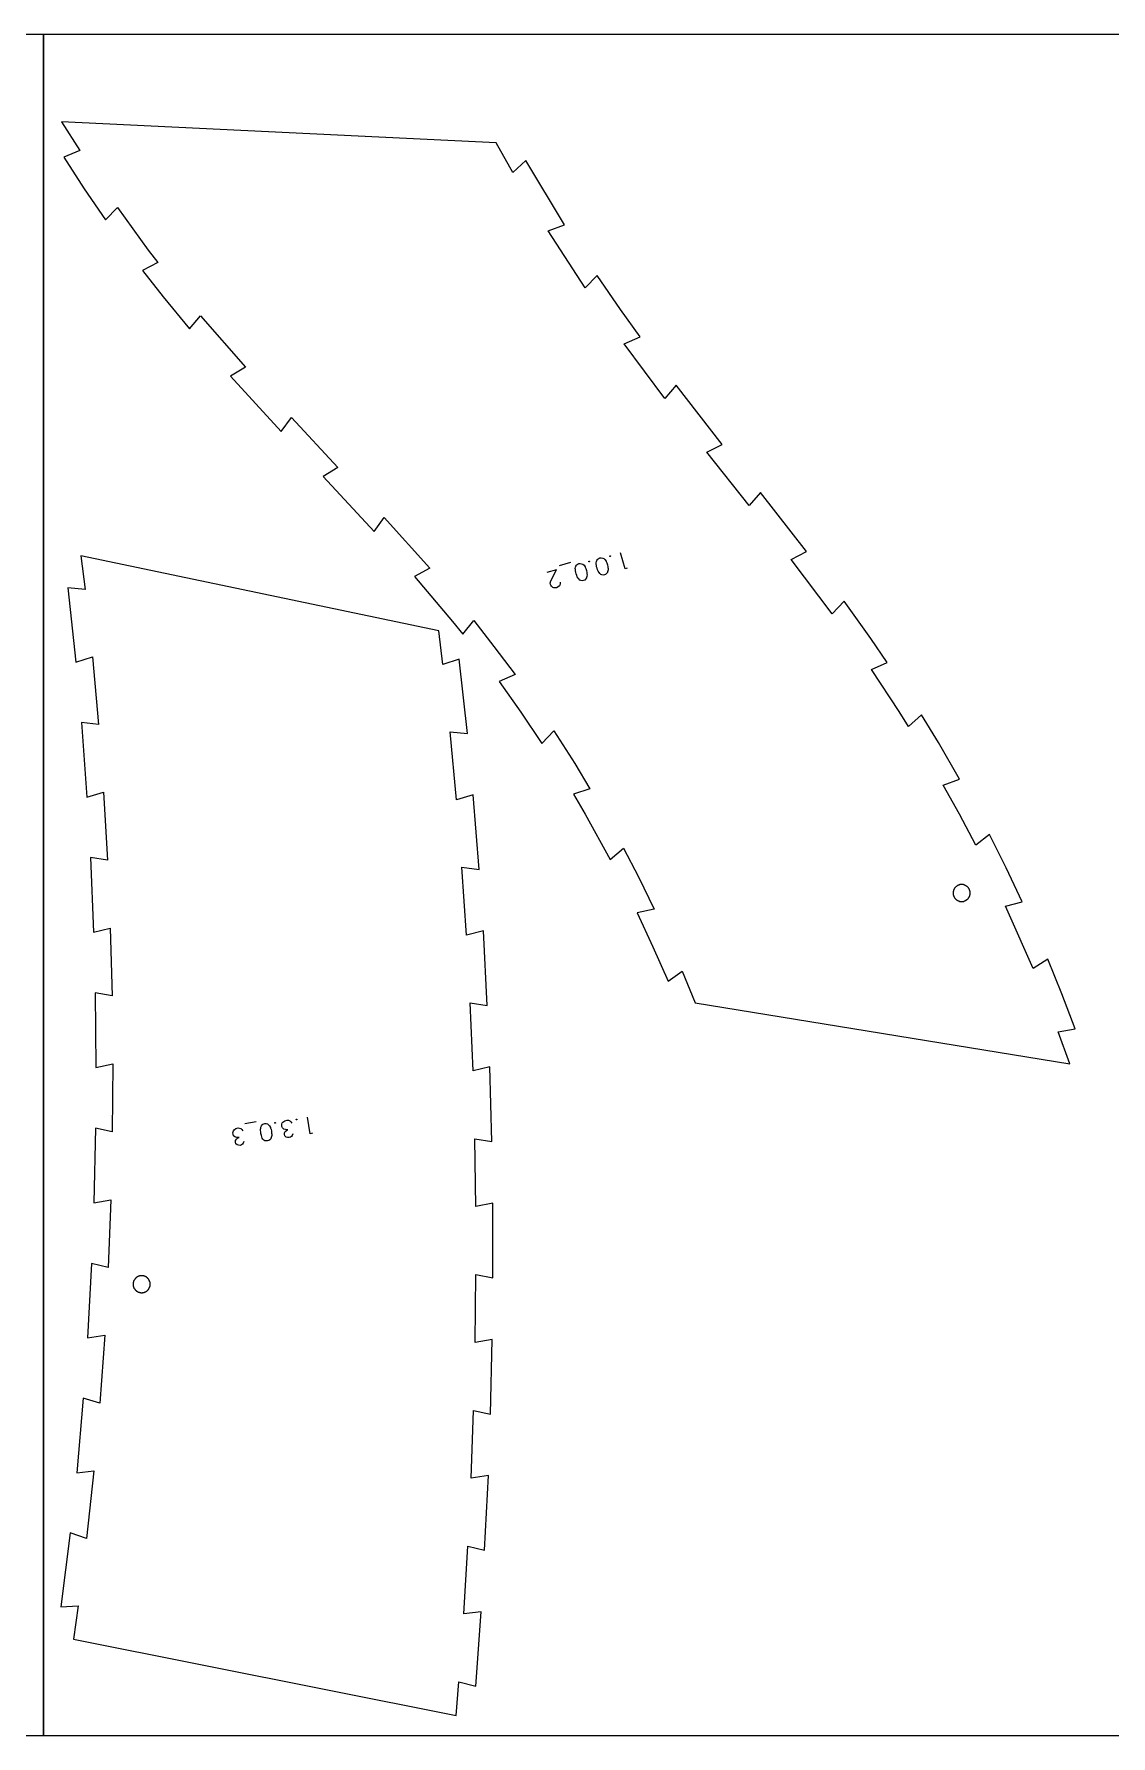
# Model space of a CAD drawing. Header units: millimetres. Extents: x 0 to 7991, y -7000 to -6000.
# Drawn here: x 2795 to 3427, y -7000 to -6000 of the extents above; entities that cross this region are included whole.
import ezdxf

# ---------------------------------------------------------------- set-up
doc = ezdxf.new("R2010")
doc.units = ezdxf.units.MM
doc.header["$MEASUREMENT"] = 0
for name, color, linetype, true_color in [('Default', 18, 'Continuous', 0x000000), ('nest$l_engrave_text', 5, 'Continuous', 0x0000ff), ('nest$l_inner_cut', 3, 'Continuous', 0x00ff00), ('nest$l_outer_cut', 1, 'Continuous', 0xff0000)]:
    doc.layers.add(name, color=color, linetype=linetype, true_color=true_color)

msp = doc.modelspace()

# ---------------------------------------------------------------- linework, layer by layer
at = {"layer": 'Default'}
for points in [[(2100, -7000), (2100, -6000), (2800, -6000), (2800, -7000)], [(2800, -7000), (2800, -6000), (3500, -6000), (3500, -7000)]]:
    msp.add_lwpolyline(points, close=True, dxfattribs=at)
at = {"layer": 'nest$l_engrave_text'}
for points in [[(3120.6, -6310.2), (3120.4, -6310.2), (3120.3, -6310.1), (3120.3, -6309.9), (3120.4, -6309.8), (3120.6, -6309.8), (3120.7, -6309.9), (3120.7, -6310.1)], [(3128.5, -6307.9), (3129.1, -6308.2), (3129.8, -6308.8), (3130.4, -6309.7), (3130.4, -6309.8), (3130.5, -6310), (3130.6, -6310.3), (3130.8, -6310.7), (3131.2, -6311.8), (3131.4, -6313.1), (3131.5, -6313.6), (3131.6, -6313.9), (3131.6, -6314.2), (3131.6, -6314.3), (3131.6, -6314.9), (3131.5, -6315.5), (3131.3, -6316), (3131.2, -6316.3), (3130.7, -6317), (3130.2, -6317.5), (3129.6, -6317.8), (3128.7, -6317.9), (3128, -6317.8), (3127.4, -6317.5), (3126.7, -6316.9), (3126.3, -6316.4), (3125.8, -6315.6), (3125.5, -6314.9), (3125.2, -6313.9), (3124.9, -6313), (3124.8, -6312.2), (3124.7, -6311.3), (3124.7, -6310.7), (3124.8, -6310), (3125.1, -6309.3), (3125.4, -6308.8), (3125.8, -6308.3), (3126.3, -6308), (3126.8, -6307.8), (3127.6, -6307.7)], [(3132.9, -6306.9), (3132.7, -6306.9), (3132.6, -6306.8), (3132.6, -6306.6), (3132.8, -6306.5), (3132.9, -6306.5), (3133.1, -6306.6), (3133, -6306.8)], [(3116.1, -6311.2), (3116.8, -6311.5), (3117.5, -6312.1), (3118.1, -6313), (3118.1, -6313.1), (3118.2, -6313.3), (3118.3, -6313.6), (3118.5, -6314), (3118.9, -6315.2), (3119.1, -6316.4), (3119.2, -6316.9), (3119.2, -6317.2), (3119.3, -6317.5), (3119.3, -6317.6), (3119.2, -6318.8), (3119, -6319.3), (3118.9, -6319.6), (3118.4, -6320.3), (3117.9, -6320.8), (3117.2, -6321.1), (3116.4, -6321.2), (3115.6, -6321.1), (3115, -6320.8), (3114.4, -6320.2), (3114, -6319.7), (3113.5, -6318.9), (3113.2, -6318.2), (3112.9, -6317.2), (3112.6, -6316.3), (3112.5, -6315.5), (3112.4, -6314.6), (3112.3, -6314), (3112.5, -6313.3), (3112.7, -6312.6), (3113.1, -6312.1), (3113.4, -6311.6), (3114, -6311.3), (3114.5, -6311.1), (3115.3, -6311)], [(2936.1, -6640), (2935.9, -6639.9), (2935.8, -6639.8), (2935.9, -6639.6), (2936, -6639.5), (2936.2, -6639.6), (2936.3, -6639.7), (2936.3, -6639.9)], [(2948.7, -6638), (2948.6, -6637.9), (2948.5, -6637.8), (2948.5, -6637.6), (2948.7, -6637.5), (2948.8, -6637.6), (2948.9, -6637.7), (2948.9, -6637.9)], [(2931.6, -6640.4), (2932.2, -6640.9), (2932.8, -6641.5), (2933.3, -6642.5), (2933.4, -6642.6), (2933.4, -6642.8), (2933.5, -6643.1), (2933.7, -6643.5), (2933.9, -6644.7), (2934, -6645.9), (2934.1, -6646.4), (2934.1, -6646.8), (2934.1, -6647.1), (2934.1, -6647.2), (2933.8, -6648.4), (2933.6, -6648.9), (2933.5, -6649.2), (2932.9, -6649.8), (2932.3, -6650.2), (2931.7, -6650.4), (2930.8, -6650.4), (2930.1, -6650.3), (2929.5, -6649.9), (2928.9, -6649.3), (2928.5, -6648.7), (2928.2, -6647.9), (2928, -6647.2), (2927.7, -6646.1), (2927.6, -6645.1), (2927.5, -6644.3), (2927.5, -6643.5), (2927.6, -6642.9), (2927.7, -6642.2), (2928.1, -6641.5), (2928.5, -6641), (2928.9, -6640.6), (2929.4, -6640.3), (2930, -6640.2), (2930.8, -6640.2)]]:
    msp.add_lwpolyline(points, close=True, dxfattribs=at)
for points in [[(3142.9, -6313.9), (3141.6, -6314.2), (3139, -6304.8)], [(3103.5, -6322), (3103.5, -6322.4), (3103.4, -6323.2), (3103.3, -6323.7), (3103, -6324.2), (3102.3, -6324.9), (3101.4, -6325.3), (3100.9, -6325.4), (3100.3, -6325.4), (3099.8, -6325.3), (3099.2, -6325.1), (3098.4, -6324.4), (3098, -6323.9), (3097.8, -6323.5), (3097.7, -6322.5), (3097.8, -6322.2), (3097.8, -6322), (3097.9, -6321.6), (3101.3, -6314.9), (3095.7, -6316.4)], [(3109.5, -6310.6), (3102.9, -6312.4)], [(2925, -6639.2), (2918.3, -6640.3)], [(2946.5, -6646.2), (2946.1, -6647.1), (2945.7, -6647.7), (2945.1, -6648.1), (2944.3, -6648.4), (2943.3, -6648.4), (2942.5, -6648.1), (2941.8, -6647.4), (2941.5, -6646.6), (2941.5, -6645.7), (2942, -6644.8), (2942.7, -6644.3), (2943.6, -6643.9), (2942.2, -6643.7), (2941.1, -6643.4), (2940.4, -6642.7), (2940.1, -6641.9), (2940, -6641.1), (2940.1, -6640.5), (2940.3, -6639.8), (2940.7, -6639.3), (2941.7, -6638.6), (2943.1, -6638.2), (2943.9, -6638.2), (2944.7, -6638.6), (2945.3, -6639.1), (2945.9, -6639.9)], [(2958, -6645.9), (2956.6, -6646.2), (2955, -6636.5)], [(2917.8, -6650.7), (2917.4, -6651.6), (2917, -6652.2), (2916.4, -6652.7), (2915.6, -6653), (2914.6, -6652.9), (2913.8, -6652.6), (2913.1, -6652), (2912.8, -6651.1), (2912.9, -6650.2), (2913.3, -6649.4), (2914, -6648.8), (2914.9, -6648.4), (2913.5, -6648.3), (2912.4, -6647.9), (2911.7, -6647.3), (2911.4, -6646.4), (2911.3, -6645.7), (2911.4, -6645), (2911.6, -6644.4), (2912, -6643.9), (2913, -6643.1), (2914.4, -6642.7), (2915.2, -6642.8), (2916, -6643.1), (2916.6, -6643.7), (2917.2, -6644.5)]]:
    msp.add_lwpolyline(points, dxfattribs=at)
at = {"layer": 'nest$l_inner_cut'}
for points in [[(3334.4, -6506), (3334.5, -6506.2), (3334.5, -6506.4), (3334.6, -6506.5), (3334.6, -6506.7), (3334.7, -6506.8), (3334.8, -6507), (3334.9, -6507.1), (3335, -6507.3), (3335, -6507.4), (3335.1, -6507.6), (3335.2, -6507.7), (3335.4, -6507.9), (3335.5, -6508), (3335.6, -6508.1), (3335.7, -6508.3), (3335.8, -6508.4), (3336, -6508.5), (3336.1, -6508.6), (3336.2, -6508.7), (3336.4, -6508.8), (3336.5, -6508.9), (3336.7, -6509), (3336.8, -6509.1), (3337, -6509.2), (3337.1, -6509.2), (3337.3, -6509.3), (3337.4, -6509.4), (3337.6, -6509.4), (3337.8, -6509.5), (3337.9, -6509.5), (3338.1, -6509.6), (3338.3, -6509.6), (3338.4, -6509.7), (3338.6, -6509.7), (3338.8, -6509.7), (3339, -6509.7), (3339.1, -6509.7), (3339.3, -6509.7), (3339.5, -6509.7), (3339.6, -6509.7), (3339.8, -6509.7), (3340, -6509.7), (3340.2, -6509.6), (3340.3, -6509.6), (3340.5, -6509.6), (3340.7, -6509.5), (3340.8, -6509.5), (3341, -6509.4), (3341.2, -6509.3), (3341.3, -6509.3), (3341.5, -6509.2), (3341.6, -6509.1), (3341.8, -6509), (3341.9, -6508.9), (3342.1, -6508.9), (3342.2, -6508.8), (3342.4, -6508.6), (3342.5, -6508.5), (3342.6, -6508.4), (3342.7, -6508.3), (3342.9, -6508.2), (3343, -6508.1), (3343.1, -6507.9), (3343.2, -6507.8), (3343.3, -6507.6), (3343.4, -6507.5), (3343.5, -6507.4), (3343.6, -6507.2), (3343.7, -6507.1), (3343.7, -6506.9), (3343.8, -6506.7), (3343.9, -6506.6), (3344, -6506.4), (3344, -6506.3), (3344.1, -6506.1), (3344.1, -6505.9), (3344.1, -6505.8), (3344.2, -6505.6), (3344.2, -6505.4), (3344.2, -6505.2), (3344.2, -6505.1), (3344.2, -6504.9), (3344.2, -6504.7), (3344.2, -6504.5), (3344.2, -6504.4), (3344.2, -6504.2), (3344.2, -6504), (3344.2, -6503.9), (3344.1, -6503.7), (3344.1, -6503.5), (3344.1, -6503.3), (3344, -6503.2), (3343.9, -6503), (3343.9, -6502.9), (3343.8, -6502.7), (3343.7, -6502.5), (3343.7, -6502.4), (3343.6, -6502.2), (3343.5, -6502.1), (3343.4, -6501.9), (3343.3, -6501.8), (3343.2, -6501.7), (3343.1, -6501.5), (3343, -6501.4), (3342.9, -6501.3), (3342.7, -6501.1), (3342.6, -6501), (3342.5, -6500.9), (3342.3, -6500.8), (3342.2, -6500.7), (3342.1, -6500.6), (3341.9, -6500.5), (3341.8, -6500.4), (3341.6, -6500.3), (3341.5, -6500.2), (3341.3, -6500.2), (3341.1, -6500.1), (3341, -6500), (3340.8, -6500), (3340.7, -6499.9), (3340.5, -6499.9), (3340.3, -6499.8), (3340.1, -6499.8), (3340, -6499.8), (3339.8, -6499.8), (3339.6, -6499.7), (3339.5, -6499.7), (3339.3, -6499.7), (3339.1, -6499.7), (3338.9, -6499.7), (3338.8, -6499.7), (3338.6, -6499.8), (3338.4, -6499.8), (3338.2, -6499.8), (3338.1, -6499.9), (3337.9, -6499.9), (3337.7, -6500), (3337.6, -6500), (3337.4, -6500.1), (3337.3, -6500.1), (3337.1, -6500.2), (3336.9, -6500.3), (3336.8, -6500.4), (3336.6, -6500.5), (3336.5, -6500.6), (3336.4, -6500.6), (3336.2, -6500.8), (3336.1, -6500.9), (3335.9, -6501), (3335.8, -6501.1), (3335.7, -6501.2), (3335.6, -6501.3), (3335.5, -6501.5), (3335.3, -6501.6), (3335.2, -6501.7), (3335.1, -6501.9), (3335, -6502), (3334.9, -6502.2), (3334.9, -6502.3), (3334.8, -6502.5), (3334.7, -6502.6), (3334.6, -6502.8), (3334.6, -6502.9), (3334.5, -6503.1), (3334.5, -6503.3), (3334.4, -6503.4), (3334.4, -6503.6), (3334.3, -6503.8), (3334.3, -6504), (3334.3, -6504.1), (3334.3, -6504.3), (3334.3, -6504.5), (3334.2, -6504.6), (3334.2, -6504.8), (3334.3, -6505), (3334.3, -6505.2), (3334.3, -6505.3), (3334.3, -6505.5), (3334.3, -6505.7), (3334.4, -6505.9)], [(2852.8, -6735.4), (2852.8, -6735.5), (2852.8, -6735.7), (2852.9, -6735.9), (2852.9, -6736), (2853, -6736.2), (2853, -6736.4), (2853.1, -6736.5), (2853.2, -6736.7), (2853.2, -6736.8), (2853.3, -6737), (2853.4, -6737.1), (2853.5, -6737.3), (2853.6, -6737.4), (2853.7, -6737.6), (2853.8, -6737.7), (2853.9, -6737.8), (2854, -6738), (2854.2, -6738.1), (2854.3, -6738.2), (2854.4, -6738.3), (2854.5, -6738.4), (2854.7, -6738.6), (2854.8, -6738.7), (2855, -6738.8), (2855.1, -6738.8), (2855.3, -6738.9), (2855.4, -6739), (2855.6, -6739.1), (2855.7, -6739.2), (2855.9, -6739.2), (2856, -6739.3), (2856.2, -6739.3), (2856.4, -6739.4), (2856.5, -6739.4), (2856.7, -6739.5), (2856.9, -6739.5), (2857.1, -6739.5), (2857.2, -6739.6), (2857.4, -6739.6), (2857.6, -6739.6), (2857.8, -6739.6), (2857.9, -6739.6), (2858.1, -6739.6), (2858.3, -6739.5), (2858.4, -6739.5), (2858.6, -6739.5), (2858.8, -6739.5), (2859, -6739.4), (2859.1, -6739.4), (2859.3, -6739.3), (2859.5, -6739.3), (2859.6, -6739.2), (2859.8, -6739.1), (2859.9, -6739.1), (2860.1, -6739), (2860.2, -6738.9), (2860.4, -6738.8), (2860.5, -6738.7), (2860.7, -6738.6), (2860.8, -6738.5), (2860.9, -6738.4), (2861.1, -6738.3), (2861.2, -6738.2), (2861.3, -6738), (2861.4, -6737.9), (2861.6, -6737.8), (2861.7, -6737.6), (2861.8, -6737.5), (2861.9, -6737.4), (2862, -6737.2), (2862, -6737.1), (2862.1, -6736.9), (2862.2, -6736.7), (2862.3, -6736.6), (2862.3, -6736.4), (2862.4, -6736.3), (2862.5, -6736.1), (2862.5, -6735.9), (2862.6, -6735.8), (2862.6, -6735.6), (2862.6, -6735.4), (2862.7, -6735.3), (2862.7, -6735.1), (2862.7, -6734.9), (2862.7, -6734.7), (2862.7, -6734.6), (2862.7, -6734.4), (2862.7, -6734.2), (2862.7, -6734), (2862.7, -6733.9), (2862.6, -6733.7), (2862.6, -6733.5), (2862.6, -6733.4), (2862.5, -6733.2), (2862.5, -6733), (2862.4, -6732.9), (2862.3, -6732.7), (2862.3, -6732.5), (2862.2, -6732.4), (2862.1, -6732.2), (2862, -6732.1), (2862, -6731.9), (2861.9, -6731.8), (2861.8, -6731.6), (2861.7, -6731.5), (2861.5, -6731.4), (2861.4, -6731.2), (2861.3, -6731.1), (2861.2, -6731), (2861.1, -6730.9), (2860.9, -6730.8), (2860.8, -6730.6), (2860.7, -6730.5), (2860.5, -6730.4), (2860.4, -6730.3), (2860.2, -6730.3), (2860.1, -6730.2), (2859.9, -6730.1), (2859.8, -6730), (2859.6, -6729.9), (2859.4, -6729.9), (2859.3, -6729.8), (2859.1, -6729.8), (2858.9, -6729.7), (2858.8, -6729.7), (2858.6, -6729.7), (2858.4, -6729.6), (2858.3, -6729.6), (2858.1, -6729.6), (2857.9, -6729.6), (2857.7, -6729.6), (2857.6, -6729.6), (2857.4, -6729.6), (2857.2, -6729.6), (2857.1, -6729.6), (2856.9, -6729.6), (2856.7, -6729.7), (2856.5, -6729.7), (2856.4, -6729.8), (2856.2, -6729.8), (2856, -6729.9), (2855.9, -6729.9), (2855.7, -6730), (2855.6, -6730.1), (2855.4, -6730.1), (2855.3, -6730.2), (2855.1, -6730.3), (2855, -6730.4), (2854.8, -6730.5), (2854.7, -6730.6), (2854.5, -6730.7), (2854.4, -6730.8), (2854.3, -6730.9), (2854.2, -6731.1), (2854, -6731.2), (2853.9, -6731.3), (2853.8, -6731.4), (2853.7, -6731.6), (2853.6, -6731.7), (2853.5, -6731.9), (2853.4, -6732), (2853.3, -6732.2), (2853.2, -6732.3), (2853.2, -6732.5), (2853.1, -6732.6), (2853, -6732.8), (2853, -6733), (2852.9, -6733.1), (2852.9, -6733.3), (2852.8, -6733.5), (2852.8, -6733.6), (2852.8, -6733.8), (2852.7, -6734), (2852.7, -6734.1), (2852.7, -6734.3), (2852.7, -6734.5), (2852.7, -6734.7), (2852.7, -6734.8), (2852.7, -6735), (2852.7, -6735.2)]]:
    msp.add_lwpolyline(points, close=True, dxfattribs=at)
at = {"layer": 'nest$l_outer_cut'}
for points in [[(2810.7, -6051.5), (2821.3, -6068.5), (2811.9, -6072.4), (2824, -6090.9), (2836.4, -6109.1), (2843.6, -6101.9), (2861.6, -6126.9), (2867.2, -6134.3), (2858.1, -6138.9), (2870.3, -6154.4), (2885.7, -6173.3), (2892.3, -6165.5), (2918.6, -6195.8), (2909.8, -6201), (2939.6, -6233.6), (2945.6, -6225.3), (2973, -6254.6), (2964.3, -6260), (2994.3, -6292.3), (3000.2, -6284), (3027, -6313.9), (3018, -6318.8), (3040.3, -6345.2), (3046.3, -6352.6), (3052.7, -6344.6), (3064.6, -6359.8), (3077.1, -6376.4), (3067.7, -6380.5), (3080.4, -6398.5), (3092.7, -6416.8), (3099.8, -6409.4), (3112.1, -6428.7), (3121, -6443.4), (3111.3, -6446.6), (3118.1, -6458.3), (3132.9, -6485), (3140.7, -6478.4), (3149.4, -6495.2), (3158.7, -6514.2), (3148.8, -6516.4), (3158, -6536.4), (3166.9, -6556.6), (3175.2, -6550.7), (3182.8, -6569.2), (3402.8, -6605.1), (3396, -6586.3), (3406, -6584.5), (3398.1, -6564), (3389.8, -6543.6), (3381.2, -6549.1), (3366.6, -6515.9), (3365.1, -6512.5), (3374.9, -6509.9), (3365.5, -6490), (3355.6, -6470.3), (3347.5, -6476.5), (3338, -6458.4), (3328.5, -6441.3), (3338.1, -6437.9), (3325.6, -6416.3), (3315.7, -6400), (3308.1, -6406.8), (3302.6, -6398), (3286.3, -6373.3), (3295.6, -6369.2), (3285.9, -6355.1), (3270.2, -6333.2), (3263.2, -6340.6), (3239.1, -6308.7), (3248.2, -6304.1), (3221.1, -6269.4), (3214.4, -6277.1), (3189.6, -6245.7), (3198.7, -6241.1), (3171.7, -6206.4), (3165, -6214.1), (3141.1, -6182), (3150.5, -6177.9), (3139, -6161.8), (3125.2, -6141.8), (3118.2, -6149.2), (3096.4, -6115.6), (3106, -6112.1), (3083.3, -6074.4), (3075.7, -6081.3), (3065.8, -6064)], [(2822, -6306.5), (2824.5, -6326.3), (2814.3, -6325.4), (2819.1, -6369.1), (2828.8, -6366), (2832.4, -6405.7), (2822.3, -6404.5), (2825.5, -6448.3), (2835.3, -6445.5), (2837.6, -6485.4), (2827.6, -6483.8), (2829.4, -6527.7), (2839.3, -6525.3), (2840.3, -6565.2), (2830.3, -6563.3), (2830.7, -6607.2), (2840.7, -6605.1), (2840.4, -6645), (2830.5, -6642.8), (2829.6, -6686.7), (2839.6, -6684.9), (2838.1, -6724.8), (2828.3, -6722.3), (2825.9, -6766.1), (2836, -6764.6), (2833.2, -6804.4), (2823.4, -6801.6), (2819.6, -6845.3), (2829.7, -6844.2), (2825.4, -6883.9), (2815.8, -6880.6), (2810.2, -6924.2), (2820.4, -6923.5), (2817.6, -6943.2), (3042.4, -6988), (3044, -6968.1), (3053.9, -6970.8), (3057, -6927), (3046.9, -6928.3), (3049.3, -6888.4), (3059.1, -6890.9), (3061.3, -6847), (3051.2, -6848.6), (3052.6, -6808.7), (3062.6, -6810.9), (3063.6, -6767), (3053.6, -6768.8), (3054, -6728.9), (3064, -6730.9), (3063.9, -6687), (3053.9, -6689), (3053.4, -6649.1), (3063.4, -6650.8), (3062.2, -6606.9), (3052.3, -6609.2), (3050.6, -6569.3), (3060.7, -6570.8), (3058.4, -6526.9), (3048.5, -6529.4), (3045.8, -6489.6), (3055.9, -6490.8), (3052.4, -6447.1), (3042.6, -6449.9), (3038.8, -6410.1), (3049, -6411), (3044.2, -6367.4), (3034.5, -6370.5), (3032.2, -6350.6)]]:
    msp.add_lwpolyline(points, close=True, dxfattribs=at)

doc.saveas('drawing.dxf')
